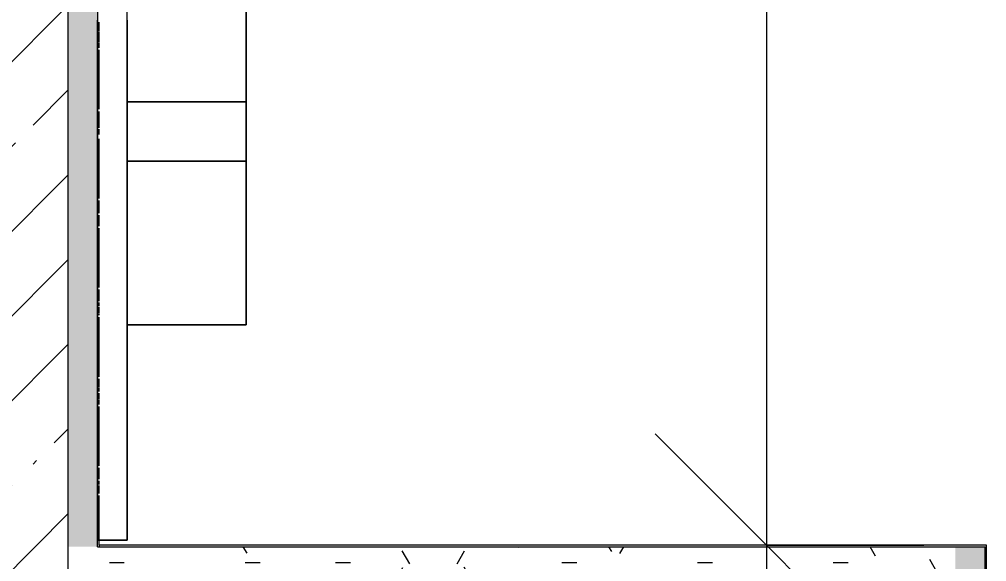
# Model space of a CAD drawing. Header units: millimetres. Extents: x 81494 to 296443, y -8553 to 29000.
# Drawn here: x 100767 to 101419, y 17740 to 18105 of the extents above; entities that cross this region are included whole.
import ezdxf

# ---------------------------------------------------------------- set-up
doc = ezdxf.new("R2010")
doc.units = ezdxf.units.MM
for name, color, linetype, lineweight in [('A-ANNO-DIMS', 7, 'Continuous', 9), ('A-ANNO-DIMS-100', 7, 'Continuous', 9), ('A-WALL', 7, 'Continuous', 9), ('I-WALL', 7, 'Continuous', 9)]:
    doc.layers.add(name, color=color, linetype=linetype, lineweight=lineweight)
for name, color, linetype, lineweight, true_color in [('A-WALL-1', 9, 'Continuous', 9, 0x808080), ('A-WALL-FNSH-1', 9, 'Continuous', 9, 0x808080), ('I-FURN-1', 9, 'Continuous', 9, 0x808080)]:
    doc.layers.add(name, color=color, linetype=linetype, lineweight=lineweight, true_color=true_color)
doc.styles.add('ISOCPEUR_1', font='isocpeur.ttf', dxfattribs={"width": 0.9, "height": 200})
doc.dimstyles.new('ISO-2_0_0_9К_Средний_округл2', dxfattribs={"dimscale": 304.8, "dimtxt": 199.196235, "dimasz": 0.492126, "dimexe": 0.393701, "dimexo": 0, "dimgap": 0, "dimtad": 1, "dimdec": 0, "dimrnd": 10, "dimzin": 0, "dimdsep": 46, "dimtxsty": 'ISOCPEUR_1', "dimblk1": 'OBLIQUE', "dimblk2": 'OBLIQUE', "dimsah": 1, "dimcen": 0.09, "dimdle": 0.393701, "dimazin": 0, "dimtfac": 1, "dimtdec": 4, "dimtix": 1, "dimtmove": 0, "dimatfit": 3, "dimfxl": 1, "dimtvp": 1, "dimtolj": 1, "dimtzin": 0, "dimarcsym": 2})
pattern_1 = [(45, (0, 0), (-57.024626, 57.024626), []), (45, (57.025, 0), (-57.024626, 57.024626), [100.806, -20.161, 3.353, -16.808])]
pattern_2 = [(0, (0, 0), (121.92, 30.48), [10.058, -81.382, 10.058, -81.382, -487.68]), (0, (0, 0), (121.92, 30.48), [-182.88, 10.058, -172.822, 10.058, -81.382, -213.36]), (0, (0, 0), (121.92, 30.48), [-457.2, 10.058, -50.902, 10.058, -142.342]), (120, (45.72, 15.24), (-87.356454, 90.345817), [10.058, -81.382, 10.058, -81.382, -487.68]), (120, (45.72, 15.24), (-87.356454, 90.345817), [-182.88, 10.058, -172.822, 10.058, -81.382, -213.36]), (120, (45.72, 15.24), (-87.356454, 90.345817), [-457.2, 10.058, -50.902, 10.058, -142.342]), (240, (60.96, 76.2), (-34.563546, -120.825817), [10.058, -81.382, 10.058, -81.382, -487.68]), (240, (60.96, 76.2), (-34.563546, -120.825817), [-182.88, 10.058, -172.822, 10.058, -81.382, -213.36]), (240, (60.96, 76.2), (-34.563546, -120.825817), [-457.2, 10.058, -50.902, 10.058, -142.342])]

# ---------------------------------------------------------------- blocks, each defined once
blk = doc.blocks.new('Бизиборд лего - бизиборд 1_21б-32328682-План расстановки мебели и оборудования 1 этажа в осях 23_1-33')
at = {"layer": 'I-FURN-1'}
for p, q in [((1245, 100), (935, 100)), ((935, 100), (1245, 100)), ((1245, 100), (1205, 100)), ((1205, 100), (1205, 20)), ((1205, 20), (1205, 100)), ((1205, 100), (1245, 100)), ((1355, 100), (1245, 100)), ((1245, 100), (1355, 100)), ((1245, 20), (1245, 100)), ((1245, 100), (1245, 20)), ((1355, 20), (1355, 100)), ((1355, 100), (1355, 20)), ((1500, 20), (1000, 20)), ((1150, 20), (1170, 20)), ((1170, 20), (1150, 20)), ((1150, 20), (1150.34, 20)), ((1170, 20), (1150, 20)), ((1150, 20), (1170, 20)), ((1150.34, 20), (1150, 20)), ((1150, 20), (1151.34, 20)), ((1170, 20), (1150, 20)), ((1150, 20), (1162.59, 20)), ((1170, 20), (1150, 20)), ((1150, 20), (1170, 20)), ((1170, 20), (1150, 20)), ((1150, 20), (1170, 20)), ((1170, 20), (1150, 20)), ((1150, 20), (1170, 20)), ((1170, 20), (1150, 20)), ((1150, 20), (1151.34, 20)), ((1167.07, 20), (1150, 20)), ((1150, 20), (1151.34, 20)), ((1151.34, 20), (1150, 20)), ((1150, 20), (1170, 20)), ((1152.93, 20), (1150, 20)), ((1150, 20), (1170, 20)), ((1170, 20), (1150, 20)), ((1150, 20), (1162.59, 20)), ((1169.66, 20), (1150, 20)), ((1150, 20), (1167.07, 20)), ((1169.66, 20), (1150, 20)), ((1150, 20), (1160, 20)), ((1152.93, 20), (1150, 20)), ((1150, 20), (1157.41, 20)), ((1155, 20), (1150, 20)), ((1150, 20), (1170, 20)), ((1170, 20), (1150, 20)), ((1150, 20), (1170, 20)), ((1170, 20), (1150, 20)), ((1150, 20), (1150.34, 20)), ((1157.41, 20), (1150, 20)), ((1150, 20), (1170, 20)), ((1170, 20), (1150, 20)), ((1150, 20), (1151.34, 20)), ((1160, 20), (1150, 20)), ((1150, 20), (1170, 20)), ((1170, 20), (1150, 20)), ((1150, 20), (1165, 20)), ((1160, 20), (1150, 20)), ((1150, 20), (1150.34, 20)), ((1151.34, 20), (1150, 20)), ((1150, 20), (1170, 20)), ((1170, 20), (1150, 20)), ((1150, 20), (1170, 20)), ((1170, 20), (1150, 20)), ((1150, 20), (1170, 20)), ((1170, 20), (1150, 20)), ((1150.34, 20), (1157.41, 20)), ((1157.41, 20), (1150.34, 20)), ((1150.34, 20), (1157.41, 20)), ((1150.34, 20), (1152.93, 20)), ((1151.34, 20), (1152.93, 20)), ((1152.93, 20), (1151.34, 20)), ((1151.34, 20), (1152.93, 20)), ((1151.34, 20), (1152.93, 20)), ((1151.34, 20), (1152.93, 20)), ((1151.34, 20), (1170, 20)), ((1152.93, 20), (1151.34, 20)), ((1151.34, 20), (1152.93, 20)), ((1152.93, 20), (1151.34, 20)), ((1152.93, 20), (1157.41, 20)), ((1152.93, 20), (1155, 20)), ((1157.41, 20), (1152.93, 20)), ((1170, 20), (1152.93, 20)), ((1170, 20), (1152.93, 20)), ((1152.93, 20), (1167.07, 20)), ((1152.93, 20), (1155, 20)), ((1155, 20), (1152.93, 20)), ((1153.08, 20), (1157.22, 20)), ((1157.22, 20), (1153.08, 20)), ((1153.08, 20), (1157.22, 20)), ((1155, 20), (1157.41, 20)), ((1169.66, 20), (1155, 20)), ((1155, 20), (1160, 20)), ((1157.41, 20), (1155, 20)), ((1157.41, 20), (1165, 20)), ((1165, 20), (1157.41, 20)), ((1157.41, 20), (1165, 20)), ((1157.41, 20), (1167.07, 20)), ((1170, 20), (1157.41, 20)), ((1157.41, 20), (1170, 20)), ((1157.41, 20), (1170, 20)), ((1165, 20), (1157.41, 20)), ((1157.41, 20), (1160, 20)), ((1157.41, 20), (1170, 20)), ((1165, 20), (1157.41, 20)), ((1162.59, 20), (1157.41, 20)), ((1160, 20), (1162.59, 20)), ((1160, 20), (1162.59, 20)), ((1170, 20), (1160, 20)), ((1170, 20), (1160, 20)), ((1160, 20), (1167.07, 20)), ((1162.59, 20), (1170, 20)), ((1162.59, 20), (1170, 20)), ((1162.59, 20), (1170, 20)), ((1162.59, 20), (1165, 20)), ((1165, 20), (1162.59, 20)), ((1170, 20), (1165, 20)), ((1165, 20), (1167.07, 20)), ((1170, 20), (1165, 20)), ((1165, 20), (1167.07, 20)), ((1170, 20), (1165, 20)), ((1165.48, 20), (1168.66, 20)), ((1168.66, 20), (1165.48, 20)), ((1165.48, 20), (1168.66, 20)), ((1167.07, 20), (1170, 20)), ((1168.66, 20), (1167.07, 20)), ((1167.07, 20), (1168.66, 20)), ((1167.07, 20), (1170, 20)), ((1167.07, 20), (1168.66, 20)), ((1167.07, 20), (1170, 20)), ((1167.07, 20), (1170, 20)), ((1170, 20), (1168.66, 20)), ((1168.66, 20), (1169.66, 20)), ((1168.66, 20), (1169.66, 20)), ((1170, 20), (1169.66, 20)), ((1169.66, 20), (1170, 20)), ((1170, 20), (1169.66, 20)), ((1170, 20), (1169.66, 20)), ((1169.66, 20), (1170, 20)), ((1170, 20), (1210, 20)), ((1210, 20), (1170, 20)), ((1170, 20), (1205, 20)), ((1205, 20), (1210, 20)), ((1210, 20), (1205, 20)), ((1205, 20), (1210, 20)), ((1210, 20), (1215, 20)), ((1215, 20), (1210, 20)), ((1210, 20), (1210.34, 20)), ((1215, 20), (1210, 20)), ((1210, 20), (1215, 20)), ((1215, 20), (1210, 20)), ((1210, 20), (1215, 20)), ((1210.34, 20), (1210, 20)), ((1210, 20), (1215, 20)), ((1210.34, 20), (1210, 20)), ((1210, 20), (1215, 20)), ((1215, 20), (1210, 20)), ((1210, 20), (1215, 20)), ((1215, 20), (1210, 20)), ((1210, 20), (1215, 20)), ((1215, 20), (1210, 20)), ((1210, 20), (1215, 20)), ((1215, 20), (1210, 20)), ((1210, 20), (1215, 20)), ((1215, 20), (1210, 20)), ((1210, 20), (1210.34, 20)), ((1215, 20), (1210, 20)), ((1210, 20), (1215, 20)), ((1215, 20), (1210, 20)), ((1210, 20), (1215, 20)), ((1215, 20), (1210, 20)), ((1210, 20), (1215, 20)), ((1215, 20), (1210, 20)), ((1210, 20), (1215, 20)), ((1210.34, 20), (1210, 20)), ((1210, 20), (1215, 20)), ((1215, 20), (1210, 20)), ((1210, 20), (1215, 20)), ((1215, 20), (1210, 20)), ((1210, 20), (1215, 20)), ((1215, 20), (1210, 20)), ((1210, 20), (1215, 20)), ((1212.93, 20), (1210, 20)), ((1210, 20), (1215, 20)), ((1215, 20), (1210, 20)), ((1210, 20), (1210.34, 20)), ((1215, 20), (1210, 20)), ((1210, 20), (1215, 20)), ((1215, 20), (1210, 20)), ((1210, 20), (1215, 20)), ((1215, 20), (1210, 20)), ((1210, 20), (1210.34, 20)), ((1215, 20), (1210, 20)), ((1210, 20), (1215, 20)), ((1215, 20), (1210, 20)), ((1210, 20), (1215, 20)), ((1215, 20), (1210, 20)), ((1210, 20), (1230, 20)), ((1230, 20), (1210, 20)), ((1210.34, 20), (1215, 20)), ((1211.34, 20), (1210.34, 20)), ((1215, 20), (1210.34, 20)), ((1210.34, 20), (1211.34, 20)), ((1215, 20), (1210.34, 20)), ((1210.34, 20), (1215, 20)), ((1210.34, 20), (1212.93, 20)), ((1211.34, 20), (1215, 20)), ((1215, 20), (1211.34, 20)), ((1211.34, 20), (1215, 20)), ((1215, 20), (1211.34, 20)), ((1211.34, 20), (1215, 20)), ((1215, 20), (1211.34, 20)), ((1211.34, 20), (1212.93, 20)), ((1212.93, 20), (1215, 20)), ((1215, 20), (1212.93, 20)), ((1212.93, 20), (1215, 20)), ((1215, 20), (1215.09, 20)), ((1215.09, 20), (1215, 20)), ((1215, 20), (1215.09, 20)), ((1215.09, 20), (1215, 20)), ((1215, 20), (1215.09, 20)), ((1215.09, 20), (1215, 20)), ((1215, 20), (1215.09, 20)), ((1215.09, 20), (1215, 20)), ((1215, 20), (1215.09, 20)), ((1215.09, 20), (1215, 20)), ((1215, 20), (1215.09, 20)), ((1215.09, 20), (1215, 20)), ((1215, 20), (1215.09, 20)), ((1215.09, 20), (1215, 20)), ((1215, 20), (1215.09, 20)), ((1215.09, 20), (1215, 20)), ((1215, 20), (1215.09, 20)), ((1215.09, 20), (1215, 20)), ((1215, 20), (1215.09, 20)), ((1215.09, 20), (1215, 20)), ((1215, 20), (1215.09, 20)), ((1215.09, 20), (1215, 20)), ((1215, 20), (1215.09, 20)), ((1215.09, 20), (1215, 20)), ((1215, 20), (1215.09, 20)), ((1215.09, 20), (1215, 20)), ((1215, 20), (1215.09, 20)), ((1215.09, 20), (1215, 20)), ((1215, 20), (1215.09, 20)), ((1215.09, 20), (1215, 20)), ((1215, 20), (1215.09, 20)), ((1215.09, 20), (1215, 20)), ((1215, 20), (1215.09, 20)), ((1215.09, 20), (1215, 20)), ((1215, 20), (1215.09, 20)), ((1215.09, 20), (1215, 20)), ((1215, 20), (1215.09, 20)), ((1215.09, 20), (1215, 20)), ((1215, 20), (1215.09, 20)), ((1215.09, 20), (1215, 20)), ((1215, 20), (1215.09, 20)), ((1215.09, 20), (1215, 20)), ((1215, 20), (1215.09, 20)), ((1215.09, 20), (1215, 20)), ((1215, 20), (1215.09, 20)), ((1215.09, 20), (1215, 20)), ((1215, 20), (1215.09, 20)), ((1215.09, 20), (1215, 20)), ((1215, 20), (1215.09, 20)), ((1215.09, 20), (1215, 20)), ((1215, 20), (1215.09, 20)), ((1215.09, 20), (1215, 20)), ((1215.09, 20), (1222.59, 20)), ((1222.59, 20), (1215.09, 20)), ((1215.09, 20), (1222.59, 20)), ((1222.59, 20), (1215.09, 20)), ((1215.09, 20), (1222.59, 20)), ((1215.09, 20), (1230, 20)), ((1230, 20), (1215.09, 20)), ((1215.09, 20), (1222.59, 20)), ((1230, 20), (1215.09, 20)), ((1215.09, 20), (1230, 20)), ((1230, 20), (1215.09, 20)), ((1215.09, 20), (1217.41, 20)), ((1220, 20), (1215.09, 20)), ((1215.09, 20), (1222.59, 20)), ((1217.41, 20), (1215.09, 20)), ((1215.09, 20), (1222.59, 20)), ((1230, 20), (1215.09, 20)), ((1215.09, 20), (1230, 20)), ((1230, 20), (1215.09, 20)), ((1215.09, 20), (1230, 20)), ((1230, 20), (1215.09, 20)), ((1215.09, 20), (1230, 20)), ((1230, 20), (1215.09, 20)), ((1215.09, 20), (1220, 20)), ((1222.59, 20), (1215.09, 20)), ((1215.09, 20), (1217.41, 20)), ((1227.07, 20), (1215.09, 20)), ((1215.09, 20), (1228.66, 20)), ((1217.41, 20), (1215.09, 20)), ((1215.09, 20), (1230, 20)), ((1230, 20), (1215.09, 20)), ((1215.09, 20), (1230, 20)), ((1230, 20), (1215.09, 20)), ((1215.09, 20), (1222.59, 20)), ((1222.59, 20), (1215.09, 20)), ((1215.09, 20), (1217.41, 20)), ((1230, 20), (1215.09, 20)), ((1215.09, 20), (1230, 20)), ((1230, 20), (1215.09, 20)), ((1215.09, 20), (1228.66, 20)), ((1230, 20), (1215.09, 20)), ((1215.09, 20), (1228.66, 20)), ((1229.66, 20), (1215.09, 20)), ((1215.09, 20), (1220, 20)), ((1230, 20), (1215.09, 20)), ((1215.09, 20), (1230, 20)), ((1230, 20), (1215.09, 20)), ((1215.09, 20), (1230, 20)), ((1230, 20), (1215.09, 20)), ((1215.09, 20), (1230, 20)), ((1230, 20), (1215.09, 20)), ((1215.09, 20), (1222.59, 20)), ((1217.41, 20), (1215.09, 20)), ((1215.09, 20), (1230, 20)), ((1230, 20), (1215.09, 20)), ((1215.09, 20), (1230, 20)), ((1230, 20), (1215.09, 20)), ((1217.41, 20), (1230, 20)), ((1220, 20), (1217.41, 20)), ((1217.41, 20), (1220, 20)), ((1220, 20), (1217.41, 20)), ((1217.41, 20), (1230, 20)), ((1225, 20), (1217.41, 20)), ((1222.59, 20), (1220, 20)), ((1225, 20), (1220, 20)), ((1220, 20), (1230, 20)), ((1220, 20), (1222.59, 20)), ((1222.59, 20), (1220, 20)), ((1220, 20), (1228.66, 20)), ((1222.59, 20), (1225, 20)), ((1225, 20), (1222.59, 20)), ((1222.59, 20), (1230, 20)), ((1222.59, 20), (1230, 20)), ((1230, 20), (1222.59, 20)), ((1222.59, 20), (1225, 20)), ((1225, 20), (1222.59, 20)), ((1222.59, 20), (1225, 20)), ((1230, 20), (1222.59, 20)), ((1222.59, 20), (1228.66, 20)), ((1223.36, 20), (1227.07, 20)), ((1227.07, 20), (1223.36, 20)), ((1223.36, 20), (1227.07, 20)), ((1227.07, 20), (1223.36, 20)), ((1223.36, 20), (1227.07, 20)), ((1225, 20), (1230, 20)), ((1228.66, 20), (1225, 20)), ((1230, 20), (1225, 20)), ((1225, 20), (1227.07, 20)), ((1227.07, 20), (1225, 20)), ((1225, 20), (1227.07, 20)), ((1228.66, 20), (1225, 20)), ((1227.07, 20), (1230, 20)), ((1230, 20), (1227.07, 20)), ((1228.66, 20), (1227.07, 20)), ((1227.07, 20), (1230, 20)), ((1230, 20), (1228.66, 20)), ((1228.66, 20), (1229.66, 20)), ((1229.66, 20), (1228.66, 20)), ((1228.66, 20), (1230, 20)), ((1228.66, 20), (1230, 20)), ((1228.66, 20), (1230, 20)), ((1228.66, 20), (1230, 20)), ((1230, 20), (1228.66, 20)), ((1229.66, 20), (1230, 20)), ((1230, 20), (1229.66, 20)), ((1230, 20), (1229.66, 20)), ((1230, 20), (1245, 20)), ((1245, 20), (1230, 20)), ((1230, 20), (1245, 20)), ((1245, 20), (1230, 20)), ((1230, 20), (1245, 20)), ((1245, 20), (1270, 20)), ((1270, 20), (1245, 20)), ((1245, 20), (1270, 20)), ((1270, 20), (1272.93, 20)), ((1272.93, 20), (1270, 20)), ((1270, 20), (1272.93, 20)), ((1272.93, 20), (1270, 20)), ((1270, 20), (1272.93, 20)), ((1271.34, 20), (1270, 20)), ((1270, 20), (1272.93, 20)), ((1271.34, 20), (1270, 20)), ((1270, 20), (1272.93, 20)), ((1272.93, 20), (1270, 20)), ((1270, 20), (1272.93, 20)), ((1272.93, 20), (1270, 20)), ((1270, 20), (1272.93, 20)), ((1272.93, 20), (1270, 20)), ((1270, 20), (1272.93, 20)), ((1272.93, 20), (1270, 20)), ((1270, 20), (1272.93, 20)), ((1270.34, 20), (1270, 20)), ((1270, 20), (1272.93, 20)), ((1272.93, 20), (1270, 20)), ((1270, 20), (1272.93, 20)), ((1272.93, 20), (1270, 20)), ((1270, 20), (1272.93, 20)), ((1272.93, 20), (1270, 20)), ((1270, 20), (1271.34, 20)), ((1272.93, 20), (1270, 20)), ((1270, 20), (1272.93, 20)), ((1272.93, 20), (1270, 20)), ((1270, 20), (1272.93, 20)), ((1272.93, 20), (1270, 20)), ((1270, 20), (1270.34, 20)), ((1272.93, 20), (1270, 20)), ((1270, 20), (1272.93, 20)), ((1272.93, 20), (1270, 20)), ((1270, 20), (1272.93, 20)), ((1272.93, 20), (1270, 20)), ((1270, 20), (1270.34, 20)), ((1270.34, 20), (1270, 20)), ((1270, 20), (1271.34, 20)), ((1272.93, 20), (1270, 20)), ((1270, 20), (1270.34, 20)), ((1272.93, 20), (1270, 20)), ((1270, 20), (1272.93, 20)), ((1272.93, 20), (1270, 20)), ((1270, 20), (1272.93, 20)), ((1272.93, 20), (1270, 20)), ((1270, 20), (1270.34, 20)), ((1272.93, 20), (1270, 20)), ((1270, 20), (1272.93, 20)), ((1272.93, 20), (1270, 20)), ((1270, 20), (1272.93, 20)), ((1271.34, 20), (1270, 20)), ((1270, 20), (1290, 20)), ((1290, 20), (1270, 20)), ((1272.93, 20), (1270.34, 20)), ((1270.34, 20), (1272.93, 20)), ((1270.34, 20), (1271.34, 20)), ((1272.93, 20), (1270.34, 20)), ((1270.34, 20), (1272.93, 20)), ((1270.34, 20), (1271.34, 20)), ((1271.34, 20), (1272.93, 20)), ((1272.93, 20), (1271.34, 20)), ((1271.34, 20), (1272.93, 20)), ((1272.93, 20), (1271.34, 20)), ((1272.93, 20), (1271.34, 20)), ((1271.34, 20), (1272.93, 20)), ((1271.34, 20), (1272.93, 20)), ((1271.34, 20), (1272.93, 20)), ((1271.34, 20), (1272.93, 20)), ((1272.93, 20), (1271.34, 20)), ((1272.93, 20), (1272.97, 20)), ((1272.97, 20), (1272.93, 20)), ((1272.93, 20), (1272.97, 20)), ((1272.97, 20), (1272.93, 20)), ((1272.93, 20), (1272.97, 20)), ((1272.97, 20), (1272.93, 20)), ((1272.93, 20), (1272.97, 20)), ((1272.97, 20), (1272.93, 20)), ((1272.93, 20), (1272.97, 20)), ((1272.97, 20), (1272.93, 20)), ((1272.93, 20), (1272.97, 20)), ((1272.97, 20), (1272.93, 20)), ((1272.93, 20), (1272.97, 20)), ((1272.97, 20), (1272.93, 20)), ((1272.93, 20), (1272.97, 20)), ((1272.97, 20), (1272.93, 20)), ((1272.93, 20), (1272.97, 20)), ((1272.97, 20), (1272.93, 20)), ((1272.93, 20), (1272.97, 20)), ((1272.97, 20), (1272.93, 20)), ((1272.93, 20), (1272.97, 20)), ((1272.97, 20), (1272.93, 20)), ((1272.93, 20), (1272.97, 20)), ((1272.97, 20), (1272.93, 20)), ((1272.93, 20), (1272.97, 20)), ((1272.97, 20), (1272.93, 20)), ((1272.93, 20), (1272.97, 20)), ((1272.97, 20), (1272.93, 20)), ((1272.93, 20), (1272.97, 20)), ((1272.97, 20), (1272.93, 20)), ((1272.93, 20), (1272.97, 20)), ((1272.97, 20), (1272.93, 20)), ((1272.93, 20), (1272.97, 20)), ((1272.97, 20), (1272.93, 20)), ((1272.93, 20), (1272.97, 20)), ((1272.97, 20), (1272.93, 20)), ((1272.93, 20), (1272.97, 20)), ((1272.97, 20), (1272.93, 20)), ((1272.93, 20), (1272.97, 20)), ((1272.97, 20), (1272.93, 20)), ((1272.93, 20), (1272.97, 20)), ((1272.97, 20), (1272.93, 20)), ((1272.93, 20), (1272.97, 20)), ((1272.97, 20), (1272.93, 20)), ((1272.93, 20), (1272.97, 20)), ((1272.97, 20), (1272.93, 20)), ((1272.93, 20), (1272.97, 20)), ((1272.97, 20), (1272.93, 20)), ((1272.93, 20), (1272.97, 20)), ((1272.97, 20), (1272.93, 20)), ((1272.93, 20), (1272.97, 20)), ((1272.97, 20), (1272.93, 20)), ((1272.97, 20), (1288.66, 20)), ((1288.66, 20), (1272.97, 20)), ((1272.97, 20), (1288.66, 20)), ((1272.97, 20), (1290, 20)), ((1290, 20), (1272.97, 20)), ((1272.97, 20), (1280, 20)), ((1290, 20), (1272.97, 20)), ((1272.97, 20), (1282.59, 20)), ((1280, 20), (1272.97, 20)), ((1272.97, 20), (1285, 20)), ((1275, 20), (1272.97, 20)), ((1272.97, 20), (1290, 20)), ((1287.07, 20), (1272.97, 20)), ((1272.97, 20), (1290, 20)), ((1290, 20), (1272.97, 20)), ((1272.97, 20), (1290, 20)), ((1290, 20), (1272.97, 20)), ((1272.97, 20), (1290, 20)), ((1290, 20), (1272.97, 20)), ((1272.97, 20), (1289.66, 20)), ((1277.41, 20), (1272.97, 20)), ((1272.97, 20), (1290, 20)), ((1290, 20), (1272.97, 20)), ((1272.97, 20), (1290, 20)), ((1287.07, 20), (1272.97, 20)), ((1272.97, 20), (1289.66, 20)), ((1290, 20), (1272.97, 20)), ((1272.97, 20), (1290, 20)), ((1282.59, 20), (1272.97, 20)), ((1272.97, 20), (1290, 20)), ((1290, 20), (1272.97, 20)), ((1272.97, 20), (1290, 20)), ((1290, 20), (1272.97, 20)), ((1272.97, 20), (1290, 20)), ((1290, 20), (1272.97, 20)), ((1272.97, 20), (1290, 20)), ((1290, 20), (1272.97, 20)), ((1272.97, 20), (1287.07, 20)), ((1290, 20), (1272.97, 20)), ((1272.97, 20), (1275, 20)), ((1290, 20), (1272.97, 20)), ((1272.97, 20), (1282.59, 20)), ((1290, 20), (1272.97, 20)), ((1272.97, 20), (1287.07, 20)), ((1288.66, 20), (1272.97, 20)), ((1272.97, 20), (1288.66, 20)), ((1290, 20), (1272.97, 20)), ((1272.97, 20), (1285, 20)), ((1285, 20), (1272.97, 20)), ((1272.97, 20), (1275, 20)), ((1290, 20), (1272.97, 20)), ((1272.97, 20), (1277.41, 20)), ((1290, 20), (1272.97, 20)), ((1272.97, 20), (1290, 20)), ((1290, 20), (1272.97, 20)), ((1282.59, 20), (1275, 20)), ((1275, 20), (1277.41, 20)), ((1275, 20), (1277.41, 20)), ((1280, 20), (1277.41, 20)), ((1277.41, 20), (1285, 20)), ((1277.41, 20), (1288.66, 20)), ((1277.41, 20), (1290, 20)), ((1280, 20), (1290, 20)), ((1290, 20), (1280, 20)), ((1282.59, 20), (1280, 20)), ((1282.59, 20), (1285, 20)), ((1290, 20), (1282.59, 20)), ((1287.07, 20), (1282.59, 20)), ((1290, 20), (1282.59, 20)), ((1282.59, 20), (1290, 20)), ((1285, 20), (1290, 20)), ((1285, 20), (1289.66, 20)), ((1285, 20), (1290, 20)), ((1285, 20), (1290, 20)), ((1290, 20), (1285, 20)), ((1290, 20), (1287.07, 20)), ((1289.66, 20), (1287.07, 20)), ((1290, 20), (1287.07, 20)), ((1287.07, 20), (1290, 20)), ((1287.07, 20), (1290, 20)), ((1290, 20), (1288.66, 20)), ((1288.66, 20), (1289.66, 20)), ((1288.66, 20), (1290, 20)), ((1289.66, 20), (1290, 20)), ((1289.66, 20), (1290, 20)), ((1290, 20), (1289.66, 20)), ((1289.66, 20), (1290, 20)), ((1289.66, 20), (1290, 20)), ((1290, 20), (1330, 20)), ((1330, 20), (1290, 20)), ((1290, 20), (1330, 20)), ((1330, 20), (1334.98, 20)), ((1334.98, 20), (1330, 20)), ((1330, 20), (1334.98, 20)), ((1332.93, 20), (1330, 20)), ((1330, 20), (1330.34, 20)), ((1331.34, 20), (1330, 20)), ((1330, 20), (1334.98, 20)), ((1332.93, 20), (1330, 20)), ((1330, 20), (1334.98, 20)), ((1334.98, 20), (1330, 20)), ((1330, 20), (1334.98, 20)), ((1334.98, 20), (1330, 20)), ((1330, 20), (1334.98, 20)), ((1334.98, 20), (1330, 20)), ((1330, 20), (1334.98, 20)), ((1334.98, 20), (1330, 20)), ((1330, 20), (1330.34, 20)), ((1331.34, 20), (1330, 20)), ((1330, 20), (1334.98, 20)), ((1334.98, 20), (1330, 20)), ((1330, 20), (1332.93, 20)), ((1334.98, 20), (1330, 20)), ((1330, 20), (1334.98, 20)), ((1330.34, 20), (1330, 20)), ((1330, 20), (1334.98, 20)), ((1330.34, 20), (1330, 20)), ((1330, 20), (1334.98, 20)), ((1334.98, 20), (1330, 20)), ((1330, 20), (1334.98, 20)), ((1334.98, 20), (1330, 20)), ((1330, 20), (1334.98, 20)), ((1334.98, 20), (1330, 20)), ((1330, 20), (1334.98, 20)), ((1334.98, 20), (1330, 20)), ((1330, 20), (1334.98, 20)), ((1334.98, 20), (1330, 20)), ((1330, 20), (1334.98, 20)), ((1334.98, 20), (1330, 20)), ((1330, 20), (1334.98, 20)), ((1331.34, 20), (1330, 20)), ((1330, 20), (1334.98, 20)), ((1334.98, 20), (1330, 20)), ((1330, 20), (1334.98, 20)), ((1334.98, 20), (1330, 20)), ((1330, 20), (1334.98, 20)), ((1334.98, 20), (1330, 20)), ((1330, 20), (1334.98, 20)), ((1334.98, 20), (1330, 20)), ((1330, 20), (1334.98, 20)), ((1334.98, 20), (1330, 20)), ((1330, 20), (1334.98, 20)), ((1334.98, 20), (1330, 20)), ((1330, 20), (1350, 20)), ((1350, 20), (1330, 20)), ((1330.34, 20), (1334.98, 20)), ((1330.34, 20), (1332.93, 20)), ((1331.34, 20), (1330.34, 20)), ((1331.34, 20), (1330.34, 20)), ((1331.34, 20), (1334.99, 20)), ((1334.99, 20), (1331.34, 20)), ((1331.34, 20), (1334.99, 20)), ((1332.93, 20), (1331.34, 20)), ((1332.93, 20), (1331.34, 20)), ((1332.93, 20), (1331.34, 20)), ((1332.93, 20), (1331.34, 20)), ((1334.98, 20), (1331.34, 20)), ((1334.98, 20), (1332.93, 20)), ((1334.98, 20), (1332.93, 20)), ((1334.98, 20), (1332.93, 20)), ((1332.93, 20), (1334.98, 20)), ((1334.98, 20), (1332.93, 20)), ((1332.93, 20), (1334.98, 20)), ((1334.98, 20), (1332.93, 20)), ((1334.98, 20), (1332.93, 20)), ((1334.98, 20), (1335, 20)), ((1335, 20), (1334.98, 20)), ((1334.98, 20), (1335, 20)), ((1335, 20), (1334.98, 20)), ((1334.98, 20), (1335, 20)), ((1335, 20), (1334.98, 20)), ((1334.98, 20), (1335, 20)), ((1335, 20), (1334.98, 20)), ((1334.98, 20), (1335, 20)), ((1335, 20), (1334.98, 20)), ((1334.98, 20), (1335, 20)), ((1335, 20), (1334.98, 20)), ((1334.98, 20), (1335, 20)), ((1335, 20), (1334.98, 20)), ((1334.98, 20), (1335, 20)), ((1335, 20), (1334.98, 20)), ((1334.98, 20), (1335, 20)), ((1335, 20), (1334.98, 20)), ((1334.98, 20), (1335, 20)), ((1335, 20), (1334.98, 20)), ((1334.98, 20), (1335, 20)), ((1335, 20), (1334.98, 20)), ((1334.98, 20), (1335, 20)), ((1335, 20), (1334.98, 20)), ((1334.98, 20), (1335, 20)), ((1335, 20), (1334.98, 20)), ((1334.98, 20), (1335, 20)), ((1335, 20), (1334.98, 20)), ((1334.98, 20), (1335, 20)), ((1335, 20), (1334.98, 20)), ((1334.98, 20), (1335, 20)), ((1335, 20), (1334.98, 20)), ((1334.98, 20), (1335, 20)), ((1335, 20), (1334.98, 20)), ((1334.98, 20), (1335, 20)), ((1335, 20), (1334.98, 20)), ((1334.98, 20), (1335, 20)), ((1335, 20), (1334.98, 20)), ((1334.98, 20), (1335, 20)), ((1335, 20), (1334.98, 20)), ((1334.98, 20), (1335, 20)), ((1335, 20), (1334.98, 20)), ((1334.98, 20), (1335, 20)), ((1335, 20), (1334.98, 20)), ((1334.98, 20), (1335, 20)), ((1335, 20), (1334.98, 20)), ((1334.98, 20), (1335, 20)), ((1335, 20), (1334.98, 20)), ((1334.98, 20), (1335, 20)), ((1335, 20), (1334.98, 20)), ((1334.98, 20), (1335, 20)), ((1335, 20), (1334.98, 20)), ((1335, 20), (1339.12, 20)), ((1339.12, 20), (1335, 20)), ((1335, 20), (1339.12, 20)), ((1335, 20), (1350, 20)), ((1350, 20), (1335, 20)), ((1335, 20), (1350, 20)), ((1350, 20), (1335, 20)), ((1335, 20), (1342.59, 20)), ((1340, 20), (1335, 20)), ((1335, 20), (1340, 20)), ((1345, 20), (1335, 20)), ((1335, 20), (1350, 20)), ((1350, 20), (1335, 20)), ((1335, 20), (1350, 20)), ((1350, 20), (1335, 20)), ((1335, 20), (1350, 20)), ((1350, 20), (1335, 20)), ((1335, 20), (1350, 20)), ((1350, 20), (1335, 20)), ((1335, 20), (1337.41, 20)), ((1337.41, 20), (1335, 20)), ((1335, 20), (1350, 20)), ((1350, 20), (1335, 20)), ((1335, 20), (1350, 20)), ((1350, 20), (1335, 20)), ((1335, 20), (1350, 20)), ((1337.41, 20), (1335, 20)), ((1335, 20), (1337.41, 20)), ((1337.41, 20), (1335, 20)), ((1335, 20), (1340, 20)), ((1350, 20), (1335, 20)), ((1335, 20), (1350, 20)), ((1350, 20), (1335, 20)), ((1335, 20), (1350, 20)), ((1350, 20), (1335, 20)), ((1335, 20), (1350, 20)), ((1350, 20), (1335, 20)), ((1335, 20), (1350, 20)), ((1350, 20), (1335, 20)), ((1335, 20), (1350, 20)), ((1348.66, 20), (1335, 20)), ((1335, 20), (1350, 20)), ((1342.59, 20), (1335, 20)), ((1335, 20), (1350, 20)), ((1350, 20), (1335, 20)), ((1335, 20), (1350, 20)), ((1350, 20), (1335, 20)), ((1335, 20), (1350, 20)), ((1350, 20), (1335, 20)), ((1335, 20), (1345, 20)), ((1350, 20), (1335, 20)), ((1335, 20), (1350, 20)), ((1350, 20), (1335, 20)), ((1335, 20), (1350, 20)), ((1340, 20), (1335, 20)), ((1337.41, 20), (1342.59, 20)), ((1342.59, 20), (1337.41, 20)), ((1350, 20), (1337.41, 20)), ((1337.41, 20), (1347.07, 20)), ((1350, 20), (1337.41, 20)), ((1340, 20), (1342.59, 20)), ((1342.59, 20), (1340, 20)), ((1340, 20), (1342.59, 20)), ((1349.66, 20), (1340, 20)), ((1340, 20), (1350, 20)), ((1340, 20), (1350, 20)), ((1345, 20), (1340, 20)), ((1342.59, 20), (1345, 20)), ((1342.59, 20), (1347.07, 20)), ((1347.07, 20), (1342.59, 20)), ((1350, 20), (1342.59, 20)), ((1343.25, 20), (1347.07, 20)), ((1347.07, 20), (1343.25, 20)), ((1343.25, 20), (1347.07, 20)), ((1345, 20), (1347.07, 20)), ((1350, 20), (1345, 20)), ((1345, 20), (1350, 20)), ((1348.66, 20), (1345, 20)), ((1347.07, 20), (1349.66, 20)), ((1347.07, 20), (1349.66, 20)), ((1349.66, 20), (1347.07, 20)), ((1347.07, 20), (1350, 20)), ((1347.39, 20), (1348.66, 20)), ((1348.66, 20), (1347.39, 20)), ((1347.39, 20), (1348.66, 20)), ((1349.66, 20), (1348.66, 20)), ((1350, 20), (1348.66, 20)), ((1349.66, 20), (1350, 20)), ((1350, 20), (1349.66, 20)), ((1349.66, 20), (1350, 20)), ((1350, 20), (1349.66, 20)), ((1350, 20), (1349.66, 20)), ((1350, 20), (1355, 20)), ((1355, 20), (1350, 20)), ((1350, 20), (1355, 20)), ((1355, 20), (1390, 20)), ((1390, 20), (1410, 20)), ((1410, 20), (1390, 20)), ((1390, 20), (1390.34, 20)), ((1410, 20), (1390, 20)), ((1390, 20), (1391.34, 20)), ((1402.59, 20), (1390, 20)), ((1390, 20), (1400, 20)), ((1410, 20), (1390, 20)), ((1390, 20), (1410, 20)), ((1410, 20), (1390, 20)), ((1390, 20), (1410, 20)), ((1410, 20), (1390, 20)), ((1390, 20), (1395, 20)), ((1410, 20), (1390, 20)), ((1390, 20), (1390.34, 20)), ((1390.34, 20), (1390, 20)), ((1390, 20), (1391.34, 20)), ((1410, 20), (1390, 20)), ((1390, 20), (1410, 20)), ((1410, 20), (1390, 20)), ((1390, 20), (1410, 20)), ((1409.66, 20), (1390, 20)), ((1390, 20), (1410, 20)), ((1410, 20), (1390, 20)), ((1390, 20), (1390.34, 20)), ((1390.34, 20), (1390, 20)), ((1390, 20), (1390.34, 20)), ((1410, 20), (1390, 20)), ((1390, 20), (1410, 20)), ((1390.34, 20), (1390, 20)), ((1390, 20), (1397.41, 20)), ((1410, 20), (1390, 20)), ((1390, 20), (1410, 20)), ((1410, 20), (1390, 20)), ((1390, 20), (1410, 20)), ((1410, 20), (1390, 20)), ((1390, 20), (1390.34, 20)), ((1410, 20), (1390, 20)), ((1390, 20), (1400, 20)), ((1390.34, 20), (1390, 20)), ((1390, 20), (1392.93, 20)), ((1410, 20), (1390, 20)), ((1390, 20), (1410, 20)), ((1410, 20), (1390, 20)), ((1390, 20), (1410, 20)), ((1392.93, 20), (1390, 20)), ((1390, 20), (1410, 20)), ((1405, 20), (1390, 20)), ((1390, 20), (1410, 20)), ((1410, 20), (1390, 20)), ((1390, 20), (1405, 20)), ((1410, 20), (1390, 20)), ((1390, 20), (1410, 20)), ((1410, 20), (1390, 20)), ((1390.34, 20), (1391.34, 20)), ((1390.34, 20), (1392.93, 20)), ((1392.93, 20), (1390.34, 20)), ((1390.34, 20), (1391.34, 20)), ((1391.34, 20), (1390.34, 20)), ((1390.34, 20), (1391.34, 20)), ((1391.34, 20), (1390.34, 20)), ((1390.34, 20), (1410, 20)), ((1392.93, 20), (1390.34, 20)), ((1391.34, 20), (1397, 20)), ((1391.34, 20), (1392.93, 20)), ((1391.34, 20), (1392.93, 20)), ((1391.34, 20), (1410, 20)), ((1391.34, 20), (1392.93, 20)), ((1392.93, 20), (1391.34, 20)), ((1391.34, 20), (1409.66, 20)), ((1402.59, 20), (1391.34, 20)), ((1392.93, 20), (1395, 20)), ((1392.93, 20), (1410, 20)), ((1392.93, 20), (1402.59, 20)), ((1405, 20), (1392.93, 20)), ((1392.93, 20), (1395, 20)), ((1395, 20), (1392.93, 20)), ((1395, 20), (1392.93, 20)), ((1392.93, 20), (1410, 20)), ((1410, 20), (1392.93, 20)), ((1395, 20), (1397.41, 20)), ((1395, 20), (1405, 20)), ((1395, 20), (1397.41, 20)), ((1397.41, 20), (1395, 20)), ((1397.41, 20), (1395, 20)), ((1397.41, 20), (1400, 20)), ((1397.41, 20), (1410, 20)), ((1397.41, 20), (1400, 20)), ((1400, 20), (1397.41, 20)), ((1397.41, 20), (1410, 20)), ((1400, 20), (1397.41, 20)), ((1400, 20), (1407.07, 20)), ((1400, 20), (1402.59, 20)), ((1405, 20), (1400, 20)), ((1400, 20), (1410, 20)), ((1405, 20), (1400, 20)), ((1401.13, 20), (1405, 20)), ((1408.66, 20), (1402.59, 20)), ((1402.59, 20), (1410, 20)), ((1402.59, 20), (1405, 20)), ((1410, 20), (1402.59, 20)), ((1405, 20), (1410, 20)), ((1407.07, 20), (1405, 20)), ((1405, 20), (1408.66, 20)), ((1407.07, 20), (1405, 20)), ((1407.07, 20), (1405, 20)), ((1410, 20), (1405, 20)), ((1405, 20), (1407.07, 20)), ((1405.27, 20), (1408.66, 20)), ((1407.07, 20), (1410, 20)), ((1410, 20), (1407.07, 20)), ((1408.66, 20), (1407.07, 20)), ((1408.66, 20), (1407.07, 20)), ((1407.07, 20), (1410, 20)), ((1409.66, 20), (1408.66, 20)), ((1408.66, 20), (1409.66, 20)), ((1409.66, 20), (1408.66, 20)), ((1410, 20), (1408.66, 20)), ((1410, 20), (1409.66, 20)), ((1410, 20), (1409.66, 20)), ((1409.66, 20), (1410, 20)), ((1410, 20), (1409.66, 20)), ((1409.66, 20), (1410, 20)), ((1410, 20), (1450, 20)), ((1450, 20), (1454.87, 20)), ((1452.93, 20), (1450, 20)), ((1450, 20), (1451.34, 20)), ((1451.34, 20), (1450, 20)), ((1450, 20), (1454.87, 20)), ((1451.34, 20), (1450, 20)), ((1450, 20), (1454.87, 20)), ((1454.87, 20), (1450, 20)), ((1450, 20), (1454.87, 20)), ((1454.87, 20), (1450, 20)), ((1450, 20), (1454.87, 20)), ((1454.87, 20), (1450, 20)), ((1450, 20), (1454.87, 20)), ((1454.87, 20), (1450, 20)), ((1450, 20), (1451.34, 20)), ((1451.34, 20), (1450, 20)), ((1450, 20), (1450.34, 20)), ((1454.87, 20), (1450, 20)), ((1450, 20), (1454.87, 20)), ((1454.87, 20), (1450, 20)), ((1450, 20), (1454.87, 20)), ((1454.87, 20), (1450, 20)), ((1450, 20), (1454.87, 20)), ((1454.87, 20), (1450, 20)), ((1450, 20), (1450.34, 20)), ((1450.34, 20), (1450, 20)), ((1450, 20), (1454.87, 20)), ((1454.87, 20), (1450, 20)), ((1450, 20), (1450.34, 20)), ((1454.87, 20), (1450, 20)), ((1450, 20), (1454.87, 20)), ((1454.87, 20), (1450, 20)), ((1450, 20), (1454.87, 20)), ((1454.87, 20), (1450, 20)), ((1450, 20), (1454.87, 20)), ((1454.87, 20), (1450, 20)), ((1450, 20), (1454.87, 20)), ((1454.87, 20), (1450, 20)), ((1450, 20), (1450.34, 20)), ((1450.34, 20), (1450, 20)), ((1450, 20), (1454.87, 20)), ((1454.87, 20), (1450, 20)), ((1450, 20), (1454.87, 20)), ((1454.87, 20), (1450, 20)), ((1450, 20), (1454.87, 20)), ((1454.87, 20), (1450, 20)), ((1450, 20), (1451.34, 20)), ((1450.34, 20), (1450, 20)), ((1450, 20), (1454.87, 20)), ((1454.87, 20), (1450, 20)), ((1450, 20), (1454.87, 20)), ((1450.34, 20), (1450, 20)), ((1450, 20), (1470, 20)), ((1470, 20), (1450, 20)), ((1450.34, 20), (1454.87, 20)), ((1450.34, 20), (1451.34, 20)), ((1451.34, 20), (1450.34, 20)), ((1450.34, 20), (1454.87, 20)), ((1450.34, 20), (1451.34, 20)), ((1454.87, 20), (1450.34, 20)), ((1454.87, 20), (1450.34, 20)), ((1452.93, 20), (1450.34, 20)), ((1451.34, 20), (1454.88, 20)), ((1451.34, 20), (1454.87, 20)), ((1454.87, 20), (1451.34, 20)), ((1452.93, 20), (1451.34, 20)), ((1451.34, 20), (1454.87, 20)), ((1454.87, 20), (1451.34, 20)), ((1451.34, 20), (1452.93, 20)), ((1452.93, 20), (1451.34, 20)), ((1451.34, 20), (1452.93, 20)), ((1451.34, 20), (1454.87, 20)), ((1454.87, 20), (1452.93, 20)), ((1454.87, 20), (1452.93, 20)), ((1452.93, 20), (1454.87, 20)), ((1454.87, 20), (1452.93, 20)), ((1452.93, 20), (1454.87, 20)), ((1454.87, 20), (1452.93, 20)), ((1454.87, 20), (1455, 20)), ((1455, 20), (1454.87, 20)), ((1454.87, 20), (1455, 20)), ((1455, 20), (1454.87, 20)), ((1454.87, 20), (1455, 20)), ((1455, 20), (1454.87, 20)), ((1454.87, 20), (1455, 20)), ((1455, 20), (1454.87, 20)), ((1454.87, 20), (1455, 20)), ((1455, 20), (1454.87, 20)), ((1454.87, 20), (1455, 20)), ((1455, 20), (1454.87, 20)), ((1454.87, 20), (1455, 20)), ((1455, 20), (1454.87, 20)), ((1454.87, 20), (1455, 20)), ((1455, 20), (1454.87, 20)), ((1454.87, 20), (1455, 20)), ((1455, 20), (1454.87, 20)), ((1454.87, 20), (1455, 20)), ((1455, 20), (1454.87, 20)), ((1454.87, 20), (1455, 20)), ((1455, 20), (1454.87, 20)), ((1454.87, 20), (1455, 20)), ((1455, 20), (1454.87, 20)), ((1454.87, 20), (1455, 20)), ((1455, 20), (1454.87, 20)), ((1454.87, 20), (1455, 20)), ((1455, 20), (1454.87, 20)), ((1454.87, 20), (1455, 20)), ((1455, 20), (1454.87, 20)), ((1454.87, 20), (1455, 20)), ((1455, 20), (1454.87, 20)), ((1454.87, 20), (1455, 20)), ((1455, 20), (1454.87, 20)), ((1454.87, 20), (1455, 20)), ((1455, 20), (1454.87, 20)), ((1454.87, 20), (1455, 20)), ((1455, 20), (1454.87, 20)), ((1454.87, 20), (1455, 20)), ((1455, 20), (1454.87, 20)), ((1454.87, 20), (1455, 20)), ((1455, 20), (1454.87, 20)), ((1454.87, 20), (1455, 20)), ((1455, 20), (1454.87, 20)), ((1454.87, 20), (1455, 20)), ((1455, 20), (1454.87, 20)), ((1454.87, 20), (1455, 20)), ((1455, 20), (1454.87, 20)), ((1454.87, 20), (1455, 20)), ((1455, 20), (1454.87, 20)), ((1454.87, 20), (1455, 20)), ((1455, 20), (1454.87, 20)), ((1455, 20), (1459.01, 20)), ((1455, 20), (1470, 20)), ((1470, 20), (1455, 20)), ((1455, 20), (1462.59, 20)), ((1460, 20), (1455, 20)), ((1455, 20), (1465, 20)), ((1460, 20), (1455, 20)), ((1455, 20), (1460, 20)), ((1470, 20), (1455, 20)), ((1455, 20), (1470, 20)), ((1470, 20), (1455, 20)), ((1455, 20), (1470, 20)), ((1470, 20), (1455, 20)), ((1455, 20), (1470, 20)), ((1470, 20), (1455, 20)), ((1455, 20), (1462.59, 20)), ((1460, 20), (1455, 20)), ((1455, 20), (1468.66, 20)), ((1462.59, 20), (1455, 20)), ((1455, 20), (1470, 20)), ((1470, 20), (1455, 20)), ((1455, 20), (1470, 20)), ((1470, 20), (1455, 20)), ((1455, 20), (1470, 20)), ((1457.41, 20), (1455, 20)), ((1455, 20), (1470, 20)), ((1462.59, 20), (1455, 20)), ((1455, 20), (1470, 20)), ((1470, 20), (1455, 20)), ((1455, 20), (1470, 20)), ((1470, 20), (1455, 20)), ((1455, 20), (1470, 20)), ((1470, 20), (1455, 20)), ((1455, 20), (1470, 20)), ((1470, 20), (1455, 20)), ((1455, 20), (1467.07, 20)), ((1465, 20), (1455, 20)), ((1455, 20), (1460, 20)), ((1457.41, 20), (1455, 20)), ((1455, 20), (1470, 20)), ((1470, 20), (1455, 20)), ((1455, 20), (1470, 20)), ((1470, 20), (1455, 20)), ((1455, 20), (1470, 20)), ((1470, 20), (1455, 20)), ((1455, 20), (1470, 20)), ((1470, 20), (1455, 20)), ((1455, 20), (1470, 20)), ((1457.41, 20), (1455, 20)), ((1455, 20), (1467.07, 20)), ((1470, 20), (1455, 20)), ((1455, 20), (1462.59, 20)), ((1470, 20), (1455, 20)), ((1460, 20), (1457.41, 20)), ((1460, 20), (1457.41, 20)), ((1470, 20), (1457.41, 20)), ((1460, 20), (1462.59, 20)), ((1468.66, 20), (1460, 20)), ((1470, 20), (1460, 20)), ((1460, 20), (1470, 20)), ((1470, 20), (1460, 20)), ((1462.59, 20), (1460, 20)), ((1460, 20), (1465, 20)), ((1462.59, 20), (1460, 20)), ((1462.59, 20), (1470, 20)), ((1462.59, 20), (1468.66, 20)), ((1469.66, 20), (1462.59, 20)), ((1465, 20), (1462.59, 20)), ((1469.66, 20), (1462.59, 20)), ((1470, 20), (1462.59, 20)), ((1462.59, 20), (1465, 20)), ((1463.15, 20), (1468.66, 20)), ((1465, 20), (1468.66, 20)), ((1470, 20), (1465, 20)), ((1468.66, 20), (1465, 20)), ((1465, 20), (1470, 20)), ((1465, 20), (1470, 20)), ((1467.07, 20), (1468.66, 20)), ((1467.07, 20), (1470, 20)), ((1469.66, 20), (1468.66, 20)), ((1468.66, 20), (1470, 20)), ((1468.66, 20), (1470, 20)), ((1468.66, 20), (1470, 20)), ((1468.66, 20), (1470, 20)), ((1470, 20), (1468.66, 20)), ((1470, 20), (1469.66, 20)), ((1470, 20), (1469.66, 20)), ((1470, 20), (1469.66, 20)), ((1470, 20), (1500, 20)), ((1500, 0), (1500, 20)), ((1500, 20), (1500, 0)), ((1000, 0), (1500, 0)), ((1170, 0), (1150, 0)), ((1150, 0), (1170, 0)), ((1150.34, 0), (1150, 0)), ((1150, 0), (1170, 0)), ((1170, 0), (1150, 0)), ((1150, 0), (1170, 0)), ((1150.34, 0), (1150, 0)), ((1150, 0), (1152.93, 0)), ((1152.93, 0), (1150, 0)), ((1150, 0), (1157.41, 0)), ((1170, 0), (1150, 0)), ((1150, 0), (1151.34, 0)), ((1170, 0), (1150, 0)), ((1150, 0), (1170, 0)), ((1151.34, 0), (1150.34, 0)), ((1152.93, 0), (1150.34, 0)), ((1152.93, 0), (1151.34, 0)), ((1151.34, 0), (1162.59, 0)), ((1155, 0), (1152.93, 0)), ((1157.41, 0), (1152.93, 0)), ((1152.93, 0), (1155, 0)), ((1157.41, 0), (1152.93, 0)), ((1157.41, 0), (1155, 0)), ((1155, 0), (1157.41, 0)), ((1170, 0), (1157.41, 0)), ((1162.59, 0), (1157.41, 0)), ((1157.41, 0), (1160, 0)), ((1170, 0), (1157.41, 0)), ((1157.41, 0), (1160, 0)), ((1160, 0), (1162.59, 0)), ((1160, 0), (1162.59, 0)), ((1168.66, 0), (1162.59, 0)), ((1162.59, 0), (1165, 0)), ((1162.59, 0), (1170, 0)), ((1162.59, 0), (1169.66, 0)), ((1165, 0), (1167.07, 0)), ((1167.07, 0), (1168.66, 0)), ((1169.66, 0), (1168.66, 0)), ((1168.66, 0), (1169.66, 0)), ((1170, 0), (1169.66, 0)), ((1169.66, 0), (1170, 0)), ((1169.66, 0), (1170, 0)), ((1215, 0), (1210, 0)), ((1210, 0), (1215, 0)), ((1215, 0), (1210, 0)), ((1210, 0), (1215, 0)), ((1215, 0), (1210, 0)), ((1210, 0), (1215, 0)), ((1215, 0), (1210, 0)), ((1210, 0), (1215, 0)), ((1215, 0), (1210, 0)), ((1210, 0), (1210.34, 0)), ((1215, 0), (1210, 0)), ((1210, 0), (1211.34, 0)), ((1230, 0), (1210, 0)), ((1210, 0), (1230, 0)), ((1210.34, 0), (1215, 0)), ((1211.34, 0), (1215, 0)), ((1215.09, 0), (1215, 0)), ((1215, 0), (1215.09, 0)), ((1215.09, 0), (1215, 0)), ((1215, 0), (1215.09, 0)), ((1215.09, 0), (1215, 0)), ((1215, 0), (1215.09, 0)), ((1215.09, 0), (1215, 0)), ((1215, 0), (1215.09, 0)), ((1215.09, 0), (1215, 0)), ((1215, 0), (1215.09, 0)), ((1215.09, 0), (1215, 0)), ((1215, 0), (1215.09, 0)), ((1230, 0), (1215.09, 0)), ((1215.09, 0), (1230, 0)), ((1230, 0), (1215.09, 0)), ((1215.09, 0), (1230, 0)), ((1230, 0), (1215.09, 0)), ((1215.09, 0), (1230, 0)), ((1228.66, 0), (1215.09, 0)), ((1215.09, 0), (1230, 0)), ((1217.41, 0), (1215.09, 0)), ((1215.09, 0), (1222.59, 0)), ((1230, 0), (1215.09, 0)), ((1215.09, 0), (1230, 0)), ((1220, 0), (1217.41, 0)), ((1225, 0), (1220, 0)), ((1222.59, 0), (1227.07, 0)), ((1230, 0), (1225, 0)), ((1227.07, 0), (1230, 0)), ((1230, 0), (1228.66, 0)), ((1272.93, 0), (1270, 0)), ((1270, 0), (1272.93, 0)), ((1272.93, 0), (1270, 0)), ((1270, 0), (1272.93, 0)), ((1272.93, 0), (1270, 0)), ((1270, 0), (1272.93, 0)), ((1272.93, 0), (1270, 0)), ((1270, 0), (1272.93, 0)), ((1272.93, 0), (1270, 0)), ((1270, 0), (1272.93, 0)), ((1272.93, 0), (1270, 0)), ((1270, 0), (1272.93, 0)), ((1290, 0), (1270, 0)), ((1270, 0), (1290, 0)), ((1272.97, 0), (1272.93, 0)), ((1272.93, 0), (1272.97, 0)), ((1272.97, 0), (1272.93, 0)), ((1272.93, 0), (1272.97, 0)), ((1272.97, 0), (1272.93, 0)), ((1272.93, 0), (1272.97, 0)), ((1272.97, 0), (1272.93, 0)), ((1272.93, 0), (1272.97, 0)), ((1272.97, 0), (1272.93, 0)), ((1272.93, 0), (1272.97, 0)), ((1272.97, 0), (1272.93, 0)), ((1272.93, 0), (1272.97, 0)), ((1290, 0), (1272.97, 0)), ((1272.97, 0), (1290, 0)), ((1290, 0), (1272.97, 0)), ((1272.97, 0), (1290, 0)), ((1290, 0), (1272.97, 0)), ((1272.97, 0), (1282.59, 0)), ((1290, 0), (1272.97, 0)), ((1272.97, 0), (1290, 0)), ((1290, 0), (1272.97, 0)), ((1272.97, 0), (1290, 0)), ((1277.41, 0), (1272.97, 0)), ((1272.97, 0), (1288.66, 0)), ((1282.59, 0), (1277.41, 0)), ((1282.59, 0), (1290, 0)), ((1290, 0), (1282.59, 0)), ((1288.66, 0), (1289.66, 0)), ((1289.66, 0), (1290, 0)), ((1334.98, 0), (1330, 0)), ((1330, 0), (1334.98, 0)), ((1334.98, 0), (1330, 0)), ((1330, 0), (1334.98, 0)), ((1334.98, 0), (1330, 0)), ((1330, 0), (1334.98, 0)), ((1334.98, 0), (1330, 0)), ((1330, 0), (1334.98, 0)), ((1334.98, 0), (1330, 0)), ((1330, 0), (1334.98, 0)), ((1334.98, 0), (1330, 0)), ((1330, 0), (1334.98, 0)), ((1350, 0), (1330, 0)), ((1330, 0), (1331.34, 0)), ((1331.34, 0), (1350, 0)), ((1335, 0), (1334.98, 0)), ((1334.98, 0), (1335, 0)), ((1335, 0), (1334.98, 0)), ((1334.98, 0), (1335, 0)), ((1335, 0), (1334.98, 0)), ((1334.98, 0), (1335, 0)), ((1335, 0), (1334.98, 0)), ((1334.98, 0), (1335, 0)), ((1335, 0), (1334.98, 0)), ((1334.98, 0), (1335, 0)), ((1335, 0), (1334.98, 0)), ((1334.98, 0), (1335, 0)), ((1350, 0), (1335, 0)), ((1335, 0), (1350, 0)), ((1350, 0), (1335, 0)), ((1335, 0), (1350, 0)), ((1342.59, 0), (1335, 0)), ((1335, 0), (1350, 0)), ((1350, 0), (1335, 0)), ((1335, 0), (1350, 0)), ((1342.59, 0), (1335, 0)), ((1335, 0), (1350, 0)), ((1340, 0), (1335, 0)), ((1335, 0), (1347.07, 0)), ((1347.07, 0), (1340, 0)), ((1350, 0), (1342.59, 0)), ((1345, 0), (1342.59, 0)), ((1350, 0), (1345, 0)), ((1350, 0), (1347.07, 0)), ((1347.07, 0), (1348.66, 0)), ((1348.66, 0), (1350, 0)), ((1410, 0), (1390, 0)), ((1390, 0), (1410, 0)), ((1410, 0), (1390, 0)), ((1390, 0), (1410, 0)), ((1407.07, 0), (1390, 0)), ((1390, 0), (1410, 0)), ((1410, 0), (1390, 0)), ((1390, 0), (1410, 0)), ((1410, 0), (1390, 0)), ((1390, 0), (1400, 0)), ((1410, 0), (1390, 0)), ((1390, 0), (1391.34, 0)), ((1410, 0), (1390, 0)), ((1390, 0), (1410, 0)), ((1391.34, 0), (1395, 0)), ((1395, 0), (1397.41, 0)), ((1397.41, 0), (1400, 0)), ((1400, 0), (1405, 0)), ((1400, 0), (1410, 0)), ((1405, 0), (1410, 0)), ((1410, 0), (1407.07, 0)), ((1470, 0), (1450, 0)), ((1450, 0), (1470, 0)), ((1470, 0), (1450, 0)), ((1450, 0), (1470, 0)), ((1467.07, 0), (1450, 0)), ((1450, 0), (1465, 0)), ((1470, 0), (1450, 0)), ((1450, 0), (1470, 0)), ((1450.34, 0), (1450, 0)), ((1450, 0), (1451.34, 0)), ((1452.93, 0), (1450, 0)), ((1450, 0), (1450.34, 0)), ((1452.93, 0), (1450, 0)), ((1450, 0), (1470, 0)), ((1457.41, 0), (1450.34, 0)), ((1450.34, 0), (1470, 0)), ((1451.34, 0), (1457.41, 0)), ((1455, 0), (1452.93, 0)), ((1470, 0), (1452.93, 0)), ((1470, 0), (1455, 0)), ((1465, 0), (1457.41, 0)), ((1457.41, 0), (1470, 0)), ((1465, 0), (1470, 0)), ((1470, 0), (1465, 0)), ((1470, 0), (1467.07, 0)), ((1500, 0), (1491.49, 0)), ((1491.49, 0), (1500, 0)), ((1500, 0), (1491.49, 0))]:
    blk.add_line(p, q, dxfattribs=at)
blk = doc.blocks.new('DIMBLOCK55-План расстановки мебели и оборудования 1 этажа в осях 23_1-33')
at = {"layer": 'A-ANNO-DIMS-100'}
for p, q in [((101270.62, 19374.5), (101270.62, 17631)), ((100920, 19254.5), (101390.62, 19254.5)), ((101270.62, 19254.5), (100920, 19254.5)), ((101376.69, 17751), (101150.62, 17751)), ((101270.62, 17751), (101376.69, 17751))]:
    blk.add_line(p, q, dxfattribs=at)
at = {"layer": 'A-ANNO-DIMS-100', "lineweight": 20}
for p, q in [((101270.62, 19254.5), (101195.62, 19329.5)), ((101270.62, 19254.5), (101345.62, 19179.5)), ((101270.62, 17751), (101195.62, 17826)), ((101270.62, 17751), (101345.62, 17676))]:
    blk.add_line(p, q, dxfattribs=at)
at = {"layer": 'A-ANNO-DIMS-100', "color": 0, "insert": (101009.33, 18267.16), "char_height": 200, "width": 565.4109, "attachment_point": 1, "rotation": 90, "line_spacing_factor": 1.149209, "style": 'ISOCPEUR_1'}
blk.add_mtext('1500', dxfattribs=at)
blk = doc.blocks.new('_Oblique')
at = {"color": 0, "linetype": 'ByBlock', "lineweight": -2}
blk.add_line((-0.5, -0.5), (0.5, 0.5), dxfattribs=at)

msp = doc.modelspace()

# ---------------------------------------------------------------- hatches: boundary and pattern name
at = {"layer": 'I-WALL'}
h = msp.add_hatch(dxfattribs=at)
h.set_pattern_fill('FP_2', color=256, style=0, pattern_type=2)
h.set_pattern_definition(pattern_1)
h.paths.add_polyline_path([(100800, 17750), (100800, 21400), (100580, 21400), (100580, 17750), (100644.79, 17750)])
h = msp.add_hatch(dxfattribs=at)
h.set_pattern_fill('FP_67', color=256, style=0, pattern_type=2)
h.set_pattern_definition(pattern_2)
h.paths.add_polyline_path([(100816.36, 17750), (100820, 17750), (100820, 20791.5), (100800, 20791.5), (100800, 17750)])
h = msp.add_hatch(dxfattribs=at)
h.set_pattern_fill('FP_2', color=256, style=0, pattern_type=2)
h.set_pattern_definition(pattern_1)
h.paths.add_polyline_path([(100800, 17530), (100800, 17750), (94800, 17750), (94800, 17530), (100644.79, 17530)])
h = msp.add_hatch(dxfattribs=at)
h.set_pattern_fill('FP_67', color=256, style=0, pattern_type=2)
h.set_pattern_definition(pattern_2)
h.paths.add_polyline_path([(100800, 17730), (101398, 17730), (101398, 17750), (100800, 17750)])
h = msp.add_hatch(dxfattribs=at)
h.set_pattern_fill('FP_67', color=256, style=0, pattern_type=2)
h.set_pattern_definition(pattern_2)
h.paths.add_polyline_path([(101418, 13557), (101418, 15050), (101406, 15050), (101406, 15045), (101398, 15045), (101398, 13557)])
h.paths.add_polyline_path([(101406, 16175), (101418, 16175), (101418, 17750), (101398, 17750), (101398, 16205), (101406, 16205)])

# ---------------------------------------------------------------- linework, layer by layer
at = {"layer": 'A-WALL'}
for p, q in [((100820, 18101.57), (100820, 18103.16)), ((100820, 18097.28), (100820, 18101.42)), ((100820, 18089.5), (100820, 18097.09)), ((100820, 18085.84), (100820, 18089.02)), ((100820, 18044.5), (100820, 18084.5)), ((100820, 18039.5), (100820, 18043.16)), ((100820, 18031.91), (100820, 18039.41)), ((100820, 18027.43), (100820, 18031.14)), ((100820, 17984.5), (100820, 18024.5)), ((100820, 17981.57), (100820, 17983.16)), ((100820, 17965.84), (100820, 17981.53)), ((100820, 17924.5), (100820, 17964.5)), ((100820, 17919.51), (100820, 17923.16)), ((100820, 17915.38), (100820, 17919.5)), ((100820, 17911.91), (100820, 17914.5)), ((100820, 17907.43), (100820, 17911.25)), ((100820, 17905.84), (100820, 17907.11)), ((100820, 17864.5), (100820, 17904.5)), ((100820, 17857.5), (100820, 17863.16)), ((100820, 17854.5), (100820, 17857.09)), ((100820, 17849.5), (100820, 17853.37)), ((100820, 17845.84), (100820, 17849.23)), ((100820, 17804.5), (100820, 17844.5)), ((100820, 17799.62), (100820, 17803.16)), ((100820, 17795.49), (100820, 17799.5)), ((100820, 17791.91), (100820, 17794.5)), ((100820, 17785.84), (100820, 17791.35)), ((100820, 17750), (100820, 17784.5)), ((100820, 17750), (101418, 17750)), ((100821, 17751), (100821, 17750))]:
    msp.add_line(p, q, dxfattribs=at)
at = {"layer": 'A-WALL-1'}
for p, q in [((100800, 21400), (100800, 17530)), ((101418, 16175), (101418, 17750))]:
    msp.add_line(p, q, dxfattribs=at)
at = {"layer": 'A-WALL-FNSH-1'}
for p, q in [((100821, 18101.57), (100821, 18103.08)), ((100821, 18099.5), (100821, 18101.42)), ((100821, 18097.28), (100821, 18099.38)), ((100821, 18094.5), (100821, 18096.96)), ((100821, 18091.91), (100821, 18094.37)), ((100821, 18089.5), (100821, 18091.79)), ((100821, 18087.43), (100821, 18089.02)), ((100821, 18085.84), (100821, 18087.35)), ((100821, 18044.48), (100821, 18084.5)), ((100821, 18041.57), (100821, 18043.08)), ((100821, 18039.5), (100821, 18041.47)), ((100821, 18037.09), (100821, 18039.38)), ((100821, 18034.5), (100821, 18036.96)), ((100821, 18031.91), (100821, 18034.37)), ((100821, 18029.5), (100821, 18031.14)), ((100821, 18027.43), (100821, 18029.4)), ((100821, 17984.48), (100821, 18024.5)), ((100821, 17981.57), (100821, 17983.08)), ((100821, 17979.5), (100821, 17981.47)), ((100821, 17977.09), (100821, 17979.38)), ((100821, 17974.5), (100821, 17976.96)), ((100821, 17971.91), (100821, 17973.26)), ((100821, 17969.5), (100821, 17971.79)), ((100821, 17967.43), (100821, 17969.4)), ((100821, 17965.84), (100821, 17967.35)), ((100821, 17924.48), (100821, 17964.5)), ((100821, 17921.57), (100821, 17923.08)), ((100821, 17919.51), (100821, 17921.47)), ((100821, 17917.09), (100821, 17919.38)), ((100821, 17915.38), (100821, 17916.96)), ((100821, 17911.91), (100821, 17914.37)), ((100821, 17909.5), (100821, 17911.25)), ((100821, 17907.43), (100821, 17909.4)), ((100821, 17905.84), (100821, 17907.11)), ((100821, 17864.48), (100821, 17904.5)), ((100821, 17861.57), (100821, 17863.08)), ((100821, 17859.5), (100821, 17861.47)), ((100821, 17857.5), (100821, 17859.38)), ((100821, 17854.5), (100821, 17856.96)), ((100821, 17851.91), (100821, 17853.37)), ((100821, 17849.5), (100821, 17851.79)), ((100821, 17847.43), (100821, 17849.23)), ((100821, 17845.84), (100821, 17847.35)), ((100821, 17804.48), (100821, 17844.5)), ((100821, 17801.57), (100821, 17803.08)), ((100821, 17799.62), (100821, 17801.47)), ((100821, 17797.09), (100821, 17799.38)), ((100821, 17795.49), (100821, 17796.96)), ((100821, 17791.91), (100821, 17794.37)), ((100821, 17789.5), (100821, 17791.35)), ((100821, 17787.43), (100821, 17789.4)), ((100821, 17785.84), (100821, 17787.35)), ((100821, 17751), (100821, 17784.5)), ((101419, 17751), (100821, 17751)), ((101419, 16175), (101419, 17751))]:
    msp.add_line(p, q, dxfattribs=at)

# ---------------------------------------------------------------- block references
at = {"layer": 'I-FURN-1', "rotation": 270.0000000000001}
msp.add_blockref('Бизиборд лего - бизиборд 1_21б-32328682-План расстановки мебели и оборудования 1 этажа в осях 23_1-33', (100820, 19254.5), dxfattribs=at)

# ---------------------------------------------------------------- dimensions: what is measured, and where the dimension line sits
at = {"layer": 'A-ANNO-DIMS'}
dim = msp.add_linear_dim(base=(101270.62258084, 17751.00000533), p1=(100920, 19254.50000533), p2=(101376.68859802, 17751.00000533), angle=90, dimstyle='ISO-2_0_0_9К_Средний_округл2', override={"dimpost": '<>', "dimfxl": 1571.329604}, dxfattribs=at)
dim.commit()
dim.dimension.update_dxf_attribs({"geometry": 'DIMBLOCK55-План расстановки мебели и оборудования 1 этажа в осях 23_1-33', "text_midpoint": (101170.62258084, 18502.75000533)})

doc.saveas('drawing.dxf')
